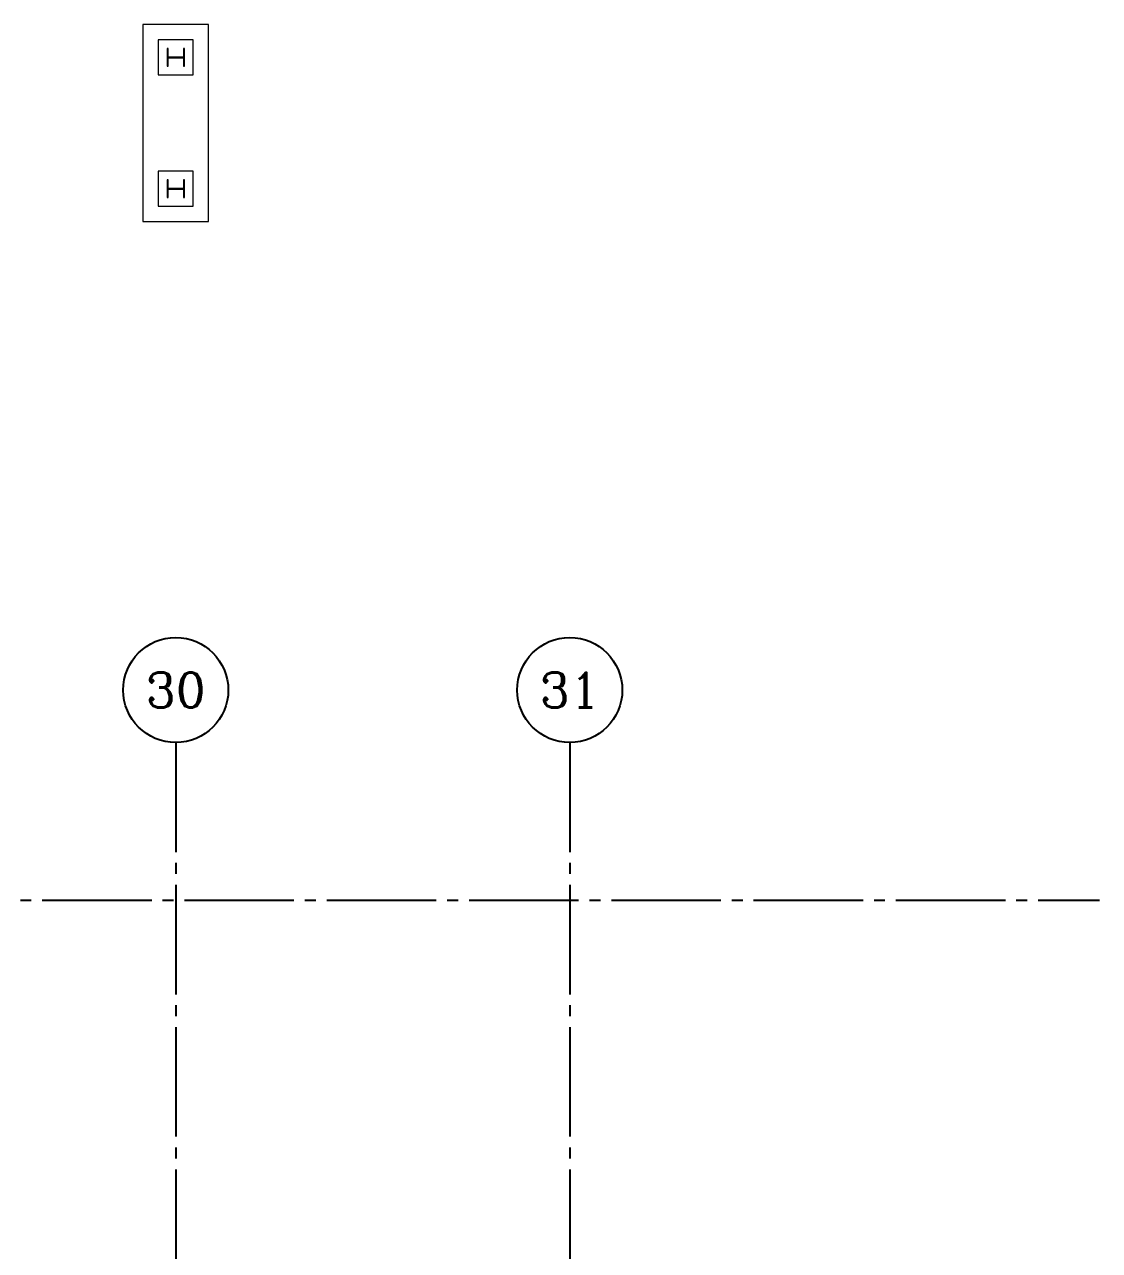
# Model space of a CAD drawing. Header units: millimetres. Extents: x -960 to 39633, y -720 to 12125.
# Drawn here: x 24914 to 27370, y 9125 to 11925 of the extents above; entities that cross this region are included whole.
import ezdxf
from ezdxf.enums import TextEntityAlignment as Align

# ---------------------------------------------------------------- set-up
doc = ezdxf.new("R2010")
doc.units = ezdxf.units.MM
doc.header["$LTSCALE"] = 100
doc.linetypes.add('X-S-FAB-L05$0$COL-CEN-LIN', pattern=[3.25, 2.5, -0.25, 0.25, -0.25])
doc.linetypes.add('X-S-FAB-L05$0$TAI_虛線', pattern=[5.644, 2.822, -2.822])
for name, color, linetype in [('0-xref', 7, 'Continuous'), ('X-S-FAB-L05$0$0-MC', 8, 'Continuous'), ('X-S-FAB-L05$0$0-NC', 8, 'Continuous'), ('X-S-FAB-L05$0$1_L05平面圖_1_S-COL', 8, 'Continuous'), ('X-S-FAB-L05$0$BLOCK', 8, 'Continuous'), ('X-S-FAB-L05$0$CCL', 8, 'X-S-FAB-L05$0$COL-CEN-LIN')]:
    doc.layers.add(name, color=color, linetype=linetype)
doc.layers.add('X-S-FAB-L05$0$A-BLOCK', color=8, linetype='Continuous', plot=False)
doc.styles.add('X-S-FAB-L05$0$COL-NUM', font='romanc')

# ---------------------------------------------------------------- blocks, each defined once
blk = doc.blocks.new('X-S-FAB-L05$0$cn-y')
at = {"layer": 'X-S-FAB-L05$0$0-MC'}
blk.add_circle((-50, 0), 50, dxfattribs=at)
at = {"layer": 'X-S-FAB-L05$0$0-NC', "style": 'X-S-FAB-L05$0$COL-NUM'}
blk.add_attdef('GRID-Y', text='', height=50, dxfattribs=at).set_placement((-50, 0), align=Align.MIDDLE_CENTER)
blk = doc.blocks.new('X-S-FAB-L05$0$FAB2-L05')
at = {"layer": 'X-S-FAB-L05$0$CCL'}
for p, q in [((-900, 11005), (-900, 0)), ((0, 11005), (0, 0)), ((-26880, 10645), (1210, 10645))]:
    blk.add_line(p, q, dxfattribs=at)
at = {"layer": 'X-S-FAB-L05$0$A-BLOCK'}
ref = blk.add_blockref('X-S-FAB-L05$0$cn-y', (-780, 11125), dxfattribs=dict(at, xscale=2.399999999999997, yscale=2.399999999999997, zscale=2.399999999999997))
ref.add_attrib('GRID-Y', '30', dxfattribs={"layer": 'X-S-FAB-L05$0$0-NC', "height": 80, "style": 'X-S-FAB-L05$0$COL-NUM'}).set_placement((-900, 11125), align=Align.MIDDLE_CENTER)
ref = blk.add_blockref('X-S-FAB-L05$0$cn-y', (120, 11125), dxfattribs=dict(at, xscale=2.399999999999997, yscale=2.399999999999997, zscale=2.399999999999997))
ref.add_attrib('GRID-Y', '31', dxfattribs={"layer": 'X-S-FAB-L05$0$0-NC', "height": 80, "style": 'X-S-FAB-L05$0$COL-NUM'}).set_placement((0, 11125), align=Align.MIDDLE_CENTER)
blk = doc.blocks.new('X-S-FAB-L05')
at = {"layer": 'X-S-FAB-L05$0$1_L05平面圖_1_S-COL', "color": 12, "lineweight": 0, "ltscale": 10, "flags": 128}
blk.add_lwpolyline([(25334.963, 11475), (25335, 11925), (25185, 11925.012), (25184.963, 11475.012)], close=True, dxfattribs=at)
at = {"layer": 'X-S-FAB-L05$0$1_L05平面圖_1_S-COL', "color": 1, "lineweight": 0, "ltscale": 10, "flags": 128}
for points in [[(25220, 11810), (25300, 11810), (25300, 11890), (25220, 11890)], [(25220, 11510), (25300, 11510), (25300, 11590), (25220, 11590)]]:
    blk.add_lwpolyline(points, close=True, dxfattribs=at)
at = {"layer": 'X-S-FAB-L05$0$1_L05平面圖_1_S-COL', "color": 12, "linetype": 'X-S-FAB-L05$0$TAI_虛線', "lineweight": 0, "ltscale": 10, "flags": 128}
for points in [[(25240, 11870), (25240, 11830), (25242.4, 11830), (25242.4, 11849.2), (25277.6, 11849.2), (25277.6, 11830), (25280, 11830), (25280, 11870), (25277.6, 11870), (25277.6, 11850.8), (25242.4, 11850.8), (25242.4, 11870)], [(25240, 11570), (25240, 11530), (25242.4, 11530), (25242.4, 11549.2), (25277.6, 11549.2), (25277.6, 11530), (25280, 11530), (25280, 11570), (25277.6, 11570), (25277.6, 11550.8), (25242.4, 11550.8), (25242.4, 11570)]]:
    blk.add_lwpolyline(points, close=True, dxfattribs=at)
at = {"layer": 'X-S-FAB-L05$0$BLOCK'}
blk.add_blockref('X-S-FAB-L05$0$FAB2-L05', (26160, -720), dxfattribs=at)

msp = doc.modelspace()

# ---------------------------------------------------------------- block references
at = {"layer": '0-xref'}
msp.add_blockref('X-S-FAB-L05', (0, 0), dxfattribs=at)

doc.saveas('drawing.dxf')
